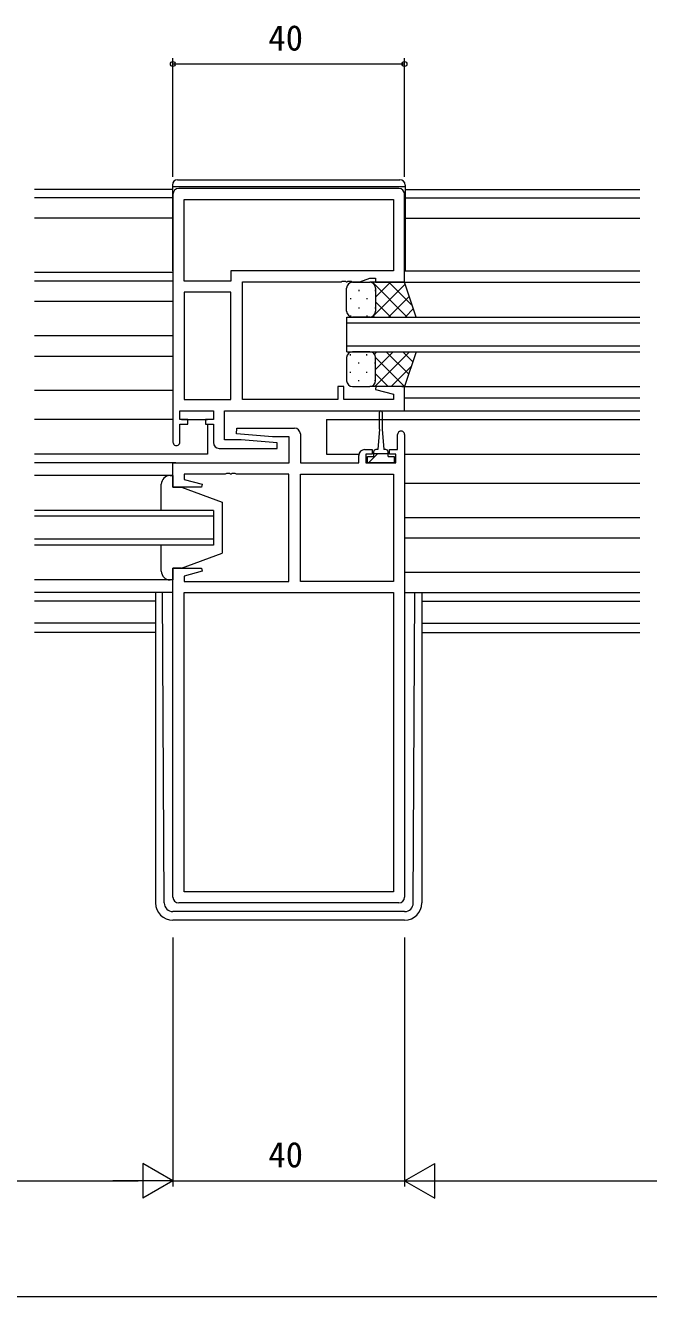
# Model space of a CAD drawing. Units: millimetres, scale not verified. Extents: x -567 to 567, y -403 to 403.
# Drawn here: x 280 to 387.6, y -229.4 to -9.9 of the extents above; entities that cross this region are included whole.
import ezdxf
from ezdxf.enums import TextEntityAlignment as Align

# ---------------------------------------------------------------- set-up
doc = ezdxf.new("R2010")
doc.units = ezdxf.units.MM
doc.header["$LTSCALE"] = 2
for name, color, linetype, lineweight in [('0-1_USER1', 2, 'Continuous', 9), ('0-2_YKK_ZWAK', 4, 'Continuous', 9), ('0-3_YKK_11', 6, 'Continuous', 9), ('0-4_YKK_12', 7, 'Continuous', 9)]:
    doc.layers.add(name, color=color, linetype=linetype, lineweight=lineweight)
doc.styles.add('ＭＳ ゴシック', font='')
doc.styles.get('ＭＳ ゴシック').set_extended_font_data('MS Gothic')

msp = doc.modelspace()

# ---------------------------------------------------------------- linework, layer by layer
at = {"layer": '0-1_USER1'}
for p, q in [((305.329, -38.223), (281.554, -38.223)), ((345.529, -38.223), (386.054, -38.223)), ((305.329, -39.623), (281.554, -39.623)), ((345.529, -39.623), (386.054, -39.623)), ((305.329, -43.123), (281.554, -43.123)), ((345.429, -43.123), (386.054, -43.123)), ((305.429, -52.523), (281.554, -52.523)), ((345.429, -52.223), (386.054, -52.223)), ((305.429, -54.023), (281.554, -54.023)), ((344.929, -54.223), (386.054, -54.223)), ((305.429, -57.523), (281.554, -57.523)), ((335.429, -66.223), (335.429, -60.223)), ((335.429, -60.223), (386.054, -60.223)), ((335.429, -61.223), (386.054, -61.223)), ((305.429, -63.476), (281.554, -63.476)), ((335.429, -65.223), (386.054, -65.223)), ((305.429, -67.036), (281.554, -67.036)), ((335.429, -66.223), (386.054, -66.223)), ((344.93, -72.223), (386.054, -72.223)), ((305.429, -72.923), (281.554, -72.923)), ((386.054, -74.222), (345.429, -74.221)), ((344.929, -76.423), (359.429, -76.423)), ((359.429, -76.423), (386.054, -76.423)), ((305.429, -77.923), (281.554, -77.923)), ((306.929, -77.923), (311.429, -77.923)), ((311.429, -78.723), (311.429, -83.923)), ((331.929, -77.923), (359.429, -77.923)), ((359.429, -77.923), (386.054, -77.923)), ((311.429, -83.923), (281.554, -83.923)), ((305.929, -85.423), (281.554, -85.423)), ((345.429, -83.923), (386.054, -83.923)), ((345.429, -88.923), (386.054, -88.923)), ((312.429, -93.623), (281.554, -93.623)), ((312.429, -93.623), (312.429, -99.623)), ((312.429, -94.623), (281.554, -94.623)), ((345.429, -94.876), (386.054, -94.876)), ((312.429, -98.623), (281.554, -98.623)), ((345.429, -98.369), (386.054, -98.369)), ((312.429, -99.623), (281.554, -99.623)), ((345.429, -104.323), (386.054, -104.323)), ((305.429, -107.823), (281.554, -107.823)), ((302.429, -109.323), (281.554, -109.323)), ((348.429, -109.323), (386.054, -109.323)), ((302.429, -113.093), (281.554, -113.093)), ((348.429, -113.093), (386.054, -113.093)), ((302.429, -114.723), (281.554, -114.723)), ((348.429, -114.723), (386.054, -114.723))]:
    msp.add_line(p, q, dxfattribs=at)
msp.add_lwpolyline([(331.929, -77.923), (331.929, -83.923), (337.55, -83.923)], dxfattribs=at)
at = {"layer": '0-2_YKK_ZWAK'}
for p, q in [((306.229, -36.523), (344.629, -36.523)), ((305.329, -37.423), (305.329, -52.223)), ((345.529, -37.723), (305.329, -37.723)), ((345.529, -37.423), (345.529, -52.223)), ((305.329, -52.223), (305.429, -52.223)), ((345.529, -52.223), (345.429, -52.223)), ((336.425, -54.223), (339.425, -54.223)), ((339.845, -60.223), (345.53, -54.538)), ((339.893, -54.223), (345.893, -60.223)), ((340.004, -54.407), (340.189, -54.223)), ((340.425, -56.815), (343.017, -54.223)), ((342.722, -54.223), (346.777, -58.278)), ((335.425, -59.223), (335.425, -55.223)), ((336.09, -56.958), (336.09, -57.158)), ((337.505, -55.543), (337.505, -55.743)), ((338.92, -56.958), (338.92, -57.158)), ((340.335, -55.543), (340.335, -55.743)), ((340.425, -55.223), (340.425, -59.223)), ((340.425, -55.223), (340.425, -59.223)), ((342.674, -60.223), (346.237, -56.659)), ((337.505, -58.573), (337.505, -58.773)), ((340.335, -58.573), (340.335, -58.773)), ((340.425, -57.583), (343.065, -60.223)), ((345.502, -60.223), (346.944, -58.781)), ((336.09, -59.988), (336.09, -60.165)), ((339.425, -60.223), (336.425, -60.223)), ((338.92, -59.988), (338.92, -60.188)), ((340.032, -60.018), (340.237, -60.223)), ((335.425, -67.223), (335.425, -71.223)), ((336.09, -66.858), (336.09, -66.658)), ((339.425, -66.223), (336.425, -66.223)), ((338.92, -66.858), (338.92, -66.658)), ((339.445, -66.223), (339.446, -66.223)), ((340.23, -66.629), (340.637, -66.223)), ((340.293, -72.223), (346.293, -66.223)), ((340.425, -69.263), (343.465, -66.223)), ((340.425, -67.202), (345.43, -72.208)), ((340.425, -71.223), (340.425, -67.223)), ((340.425, -71.223), (340.425, -67.223)), ((342.274, -66.223), (346.137, -70.086)), ((345.102, -66.223), (346.844, -67.965)), ((336.09, -69.888), (336.09, -69.688)), ((337.505, -68.273), (337.505, -68.073)), ((338.92, -69.888), (338.92, -69.688)), ((340.335, -68.273), (340.335, -68.073)), ((340.425, -70.031), (342.617, -72.223)), ((343.122, -72.223), (346.577, -68.768)), ((336.425, -72.223), (339.425, -72.223)), ((337.505, -71.303), (337.505, -71.103)), ((339.738, -72.173), (339.789, -72.223)), ((340.335, -71.303), (340.335, -71.103)), ((341.079, -79.623), (341.079, -76.673)), ((341.579, -76.673), (341.579, -79.623)), ((341.079, -79.623), (340.829, -83.123)), ((341.579, -79.623), (341.829, -83.123)), ((340.829, -83.123), (340.479, -83.123)), ((342.179, -83.123), (341.829, -83.123)), ((339.209, -85.423), (340.809, -83.823)), ((340.079, -83.523), (340.079, -84.323)), ((340.079, -83.823), (342.579, -83.823)), ((342.579, -84.323), (342.579, -83.523)), ((305.429, -87.623), (281.554, -87.623)), ((303.429, -93.623), (303.429, -89.123)), ((306.929, -89.623), (313.929, -92.223)), ((313.929, -92.223), (313.929, -101.023)), ((303.429, -104.123), (303.429, -99.623)), ((306.929, -103.623), (313.929, -101.023)), ((306.929, -103.623), (305.429, -103.623)), ((305.429, -103.623), (305.429, -105.623)), ((305.429, -105.623), (281.554, -105.623)), ((305.429, -105.623), (304.929, -105.623)), ((302.429, -107.823), (302.429, -161.42)), ((303.922, -161.428), (303.639, -107.823)), ((345.429, -107.822), (386.054, -107.822)), ((346.937, -161.428), (347.221, -107.822)), ((348.429, -107.822), (348.429, -161.42)), ((345.437, -162.92), (305.422, -162.92)), ((345.429, -164.42), (305.429, -164.42))]:
    msp.add_line(p, q, dxfattribs=at)
for points in [[(339.425, -60.223), (347.425, -60.223), (345.425, -54.223), (339.425, -54.223)], [(339.425, -66.223), (347.425, -66.223), (345.425, -72.223), (339.425, -72.223)], [(342.579, -84.323), (343.629, -84.323), (343.629, -85.423), (339.029, -85.423), (339.029, -84.323), (340.079, -84.323)], [(304.929, -87.623), (305.429, -87.623), (305.429, -89.623), (306.929, -89.623)]]:
    msp.add_lwpolyline(points, dxfattribs=at)
for centre, radius, start, end in [((306.229, -37.423), 0.9, 90, 180), ((344.629, -37.423), 0.9, 0, 90), ((336.425, -55.223), 1, 90, 180), ((339.425, -55.223), 1, 360, 90), ((339.425, -55.223), 1, 360, 90), ((336.425, -59.223), 1, 180, 270), ((339.425, -59.223), 1, 270, 360), ((339.425, -59.223), 1, 270, 360), ((336.425, -67.223), 1, 90, 180), ((339.425, -67.223), 1, 0, 90), ((339.425, -67.223), 1, 0, 90), ((336.425, -71.223), 1, 180, 270), ((339.425, -71.223), 1, 270, 0), ((339.425, -71.223), 1, 270, 0), ((341.329, -76.673), 0.25, 0, 180), ((340.479, -83.523), 0.4, 90, 180), ((342.179, -83.523), 0.4, 0, 90), ((304.929, -89.123), 1.5, 90, 180), ((304.929, -104.123), 1.5, 180, 270), ((305.429, -161.42), 3, 180, 270), ((305.422, -161.42), 1.5, 180.27724, 270), ((345.429, -161.42), 3, 270, 0), ((345.437, -161.42), 1.5, 270, 359.72276)]:
    msp.add_arc(centre, radius, start, end, dxfattribs=at)
at = {"layer": '0-3_YKK_11'}
for p, q in [((305.429, -36.023), (305.429, -15.523)), ((345.429, -16.523), (305.429, -16.523)), ((345.429, -36.023), (345.429, -15.523)), ((305.429, -167.42), (305.429, -210.42)), ((305.429, -167.42), (305.429, -210.42)), ((345.429, -167.42), (345.429, -210.42)), ((345.429, -167.42), (345.429, -210.42)), ((305.429, -209.42), (300.233, -206.42)), ((300.233, -206.42), (300.233, -212.42)), ((345.429, -209.42), (350.626, -206.42)), ((350.626, -212.42), (350.626, -206.42)), ((93.929, -209.42), (299.429, -209.42)), ((305.429, -209.42), (295.037, -209.42)), ((305.429, -209.42), (300.233, -212.42)), ((305.429, -209.42), (345.429, -209.42)), ((345.429, -209.42), (350.626, -212.42)), ((345.429, -209.42), (355.822, -209.42)), ((351.429, -209.42), (440.679, -209.42)), ((-46.321, -229.42), (439.679, -229.42))]:
    msp.add_line(p, q, dxfattribs=at)
for centre in [(305.429, -16.523), (345.429, -16.523)]:
    msp.add_circle(centre, 0.425, dxfattribs=at)
at = {"layer": '0-4_YKK_12'}
for p, q in [((305.429, -39.023), (305.429, -81.823)), ((344.429, -38.023), (306.429, -38.023)), ((307.359, -39.953), (343.499, -39.953)), ((307.359, -55.953), (307.359, -74.493)), ((345.429, -80.523), (345.429, -160.423)), ((343.499, -87.353), (343.499, -105.893)), ((307.359, -159.493), (307.359, -107.823)), ((344.429, -161.423), (306.429, -161.423))]:
    msp.add_line(p, q, dxfattribs=at)
for points in [[(313.429, -82.923), (323.408, -82.923), (323.449, -81.966), (317.236, -81.423), (314.359, -81.423), (314.359, -76.423), (345.429, -76.423), (345.429, -72.223), (340.469, -72.223), (340.4, -72.745), (343.499, -73.576), (343.499, -74.493), (334.929, -74.493), (334.929, -72.223), (333.929, -72.223), (333.929, -74.493), (317.429, -74.493), (317.429, -54.153), (334.471, -54.153), (334.654, -54.033), (335.204, -54.033), (335.388, -54.153), (335.471, -54.153), (335.654, -54.033), (336.204, -54.033), (336.388, -54.153), (337.698, -54.153), (339.429, -53.523), (340.429, -53.523), (340.429, -54.223), (345.429, -54.223), (345.429, -39.023)], [(306.629, -81.823), (306.629, -78.723), (308.029, -78.723), (308.029, -77.923), (306.629, -77.923), (306.629, -76.423), (312.429, -76.423), (312.429, -77.923), (311.029, -77.923), (311.029, -78.723), (312.429, -78.723), (312.429, -81.923)], [(305.429, -160.423), (305.429, -103.623), (310.39, -103.623), (310.459, -104.145), (307.359, -104.976), (307.359, -105.893), (325.429, -105.893), (325.429, -87.353), (316.388, -87.353), (316.204, -87.233), (315.654, -87.233), (315.471, -87.353), (315.388, -87.353), (315.204, -87.233), (314.654, -87.233), (314.471, -87.353), (307.359, -87.353), (307.359, -88.27), (310.459, -89.1), (310.39, -89.623), (305.429, -89.623), (305.429, -85.423), (325.499, -85.423), (325.499, -80.923), (322.623, -80.923), (316.409, -80.379), (316.451, -79.423), (326.429, -79.423)], [(327.429, -80.423), (327.429, -85.423), (337.529, -85.423), (337.529, -84.123)], [(338.529, -83.123), (339.829, -83.123), (339.829, -83.923), (338.729, -83.923), (338.729, -85.423), (343.929, -85.423), (343.929, -83.923), (342.829, -83.923), (342.829, -83.123), (344.229, -83.123), (344.229, -80.523)]]:
    msp.add_lwpolyline(points, dxfattribs=at)
for points in [[(307.359, -39.953), (343.499, -39.953), (343.499, -52.223), (315.429, -52.223), (315.429, -54.023), (307.359, -54.023)], [(307.359, -55.953), (307.359, -74.493), (315.429, -74.493), (315.429, -55.953)], [(343.499, -87.353), (343.499, -105.893), (327.429, -105.893), (327.429, -87.353)], [(307.359, -159.493), (307.359, -107.823), (343.499, -107.823), (343.499, -159.493)]]:
    msp.add_lwpolyline(points, close=True, dxfattribs=at)
for centre, radius, start, end in [((306.429, -39.023), 1, 90.00001, 179.99999), ((344.429, -39.023), 1, 0.00001, 89.99999), ((326.429, -80.423), 1, 0.00001, 89.99999), ((344.829, -80.523), 0.6, 359.99999, 180.00001), ((306.029, -81.823), 0.6, 179.99999, 0.00001), ((313.429, -81.923), 1, 180.00001, 269.99999), ((338.529, -84.123), 1, 90.00001, 179.99999), ((306.429, -160.423), 1, 180.00001, 269.99999), ((344.429, -160.423), 1, 270.00001, 359.99999)]:
    msp.add_arc(centre, radius, start, end, dxfattribs=at)

# ---------------------------------------------------------------- texts
at = {"layer": '0-3_YKK_11', "style": 'ＭＳ ゴシック'}
for p in [(321.909, -15.523), (321.909, -208.42)]:
    msp.add_text('40', height=4.399, dxfattribs=at).set_placement(p, align=Align.BOTTOM_LEFT)

doc.saveas('drawing.dxf')
